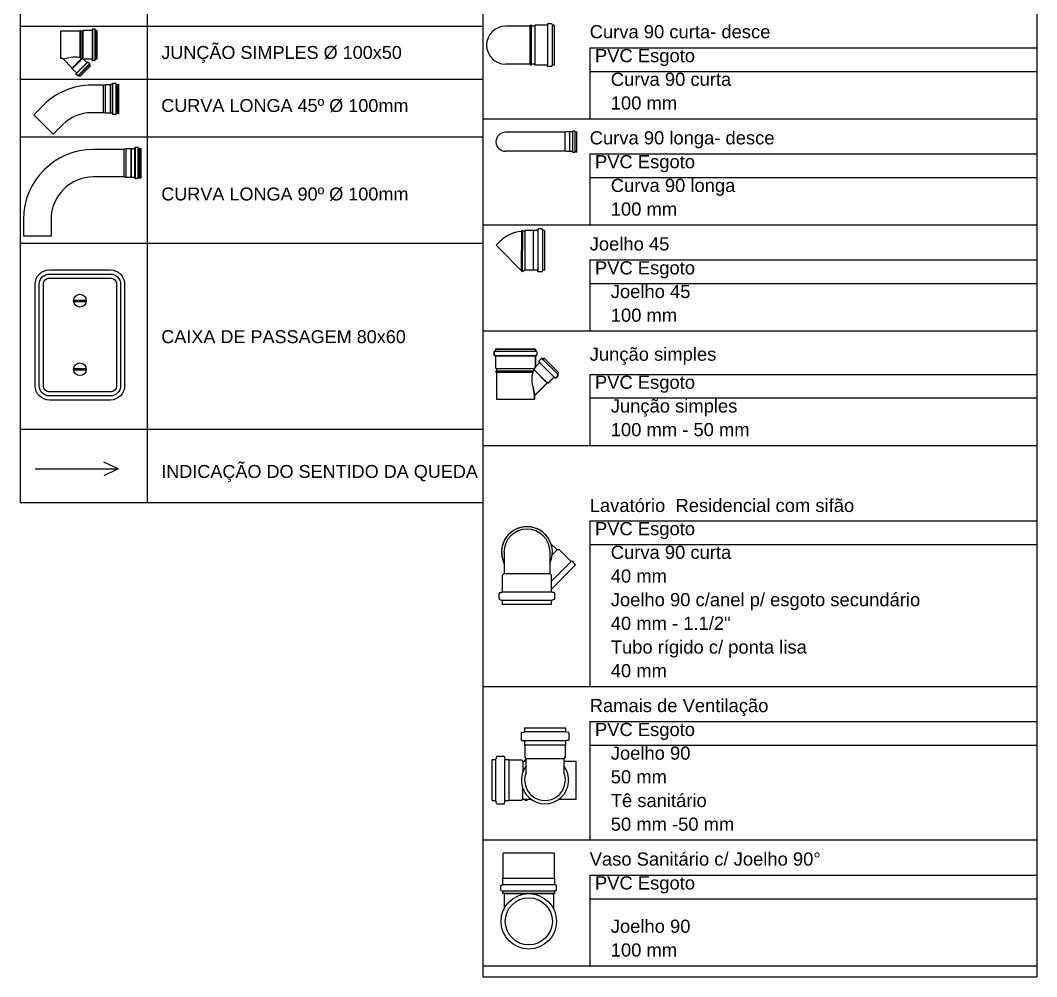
# Model space of a CAD drawing. Header units: inches. Extents: x -27 to 114, y -35 to 60.
# Drawn here: x 95.51 to 113.51, y 33.4 to 50.33 of the extents above; entities that cross this region are included whole.
import ezdxf
from ezdxf.enums import TextEntityAlignment as Align

# ---------------------------------------------------------------- set-up
doc = ezdxf.new("R2010")
doc.units = ezdxf.units.IN
doc.header["$LTSCALE"] = 10
doc.header["$MEASUREMENT"] = 0
doc.layers.add('TIGRECAD', color=7, linetype='Continuous')
doc.layers.add('TINTERNO', color=9, linetype='Continuous')
doc.layers.add('xtexto', color=7, linetype='Continuous', lineweight=20)
doc.styles.add('Arial', font='arial.ttf')

# ---------------------------------------------------------------- blocks, each defined once
blk = doc.blocks.new('jsn1050p')
at = {"layer": 'TIGRECAD'}
for p, q in [((78, 50.8), (6, 50.8)), ((78, 50.8), (78.1, 52.3)), ((78, -46.9), (78, 50.8)), ((78.1, -46.9), (78.1, 52.3)), ((81.1, 52.3), (78.1, 52.3)), ((81.1, -47.9), (81.1, 52.3)), ((81.2, 50.8), (81.1, 52.3)), ((81.2, -48), (81.2, 50.8)), ((87.4, 50.8), (81.2, 50.8)), ((89.8, 53.2), (87.4, 50.8)), ((89.8, -51.8), (89.8, 53.2)), ((121.7, 53.2), (89.8, 53.2)), ((122.9, 56.7), (122.7, 54.2)), ((133.3, 57.6), (123.9, 57.6)), ((123.9, 56.6), (123.9, -56.7)), ((133.3, 56.6), (133.3, -56.7)), ((134.3, 56.9), (135.1, 54)), ((140.5, 53.2), (136.1, 53.2)), ((140.5, 53.2), (140.5, -53.3)), ((14.9, -50.8), (6, -50.8)), ((49.6, -85.4), (14.9, -50.8)), ((49.6, -88.3), (87.3, -50.5)), ((106.9, -63.4), (63.4, -106.9)), ((113.6, -70.1), (70.1, -113.6)), ((103.4, -64.8), (93.6, -55)), ((121.7, -53.3), (94.3, -53.3)), ((106.8, -63.1), (104.8, -64.8)), ((114.4, -69.4), (108.2, -63.2)), ((114.5, -70.6), (113, -73.3)), ((116.2, -77.5), (113.1, -74.5)), ((122.9, -56.7), (122.7, -54.2)), ((133.3, -57.7), (123.9, -57.7)), ((134.3, -56.9), (135.1, -54)), ((140.5, -53.3), (136.1, -53.3)), ((49.6, -88.3), (49.6, -85.4)), ((64.8, -103.4), (49.6, -88.3)), ((63.1, -106.8), (64.8, -104.8)), ((69.4, -114.4), (63.2, -108.2)), ((116.2, -77.5), (77.5, -116.2)), ((70.6, -114.5), (73.3, -113)), ((77.5, -116.2), (74.5, -113.1))]:
    blk.add_line(p, q, dxfattribs=at)
blk.add_lwpolyline([(15.8, -51.2, -0.013476), (38.9, -47.1, -0.106485), (67.2, -44.2, -0.09207), (93.5, -53.8, -0.112954)], format="xyb", dxfattribs=at)
for centre, start, end in [((121.7, 54.2), 270, 355), ((123.9, 56.6), 90, 175), ((133.3, 56.6), 15, 90), ((136.1, 54.2), 195, 270), ((14.9, -51.8), 34.2682, 90), ((94.3, -54.3), 90, 225), ((104.1, -64.1), 225, 310), ((107.4, -63.9), 45, 130), ((113.8, -73.8), 150, 225), ((113.6, -70.1), 330, 45), ((121.7, -54.3), 5, 90), ((123.9, -56.7), 185, 270), ((133.3, -56.7), 270, 345), ((136.1, -54.3), 90, 165), ((63.9, -107.4), 140, 225), ((64.1, -104.1), 320, 45), ((70.1, -113.6), 225, 300), ((73.8, -113.8), 45, 120)]:
    blk.add_arc(centre, 1, start, end, dxfattribs=at)
at = {"layer": 'TINTERNO'}
for p, q in [((6, 50.8), (6, -50.8)), ((87.4, -50.6), (87.4, 50.8)), ((122.6, 53.2), (122.6, -53.3)), ((135.3, 53.2), (135.3, -53.3)), ((85.3, -49.6), (49.6, -85.4)), ((104.1, -65.4), (65.4, -104.1)), ((112.6, -73.9), (73.9, -112.6))]:
    blk.add_line(p, q, dxfattribs=at)
blk = doc.blocks.new('l4n100p')
at = {"layer": 'TIGRECAD'}
for p, q in [((126.3, 50.8), (82.8, 50.8)), ((133, 52.6), (126.3, 50.8)), ((152.1, 52.6), (133, 52.6)), ((133, 52.6), (133, -52.6)), ((153, 52.8), (152.1, 52.6)), ((160, 52.8), (153, 52.8)), ((153, 52.8), (153, -52.9)), ((161, 56.2), (161, -56.3)), ((172.1, 57.2), (162, 57.2)), ((173.1, 56.2), (173.1, -56.3)), ((178, 52.8), (174.1, 52.8)), ((178, 52.8), (182.1, 55.2)), ((178, 52.8), (178, -52.9)), ((183, 53.7), (182.1, 55.2)), ((183, 53.7), (183, -53.7)), ((-94.5, -22.7), (-130, -58.1)), ((126.3, -50.8), (82.8, -50.8)), ((133, -52.6), (126.3, -50.8)), ((152.1, -52.6), (133, -52.6)), ((153, -52.9), (152.1, -52.6)), ((160, -52.9), (153, -52.9)), ((172.1, -57.3), (162, -57.3)), ((178, -52.9), (174.1, -52.9)), ((178, -52.9), (182.1, -55.2)), ((183, -53.7), (182.1, -55.2)), ((-22.7, -94.5), (-58.1, -130))]:
    blk.add_line(p, q, dxfattribs=at)
for centre, radius, start, end in [((82.8, -200), 250.8, 90, 135), ((160, 53.8), 1, 270, 0), ((162, 56.2), 1, 90, 180), ((172.1, 56.2), 1, 0, 90), ((174.1, 53.8), 1, 180, 270), ((82.8, -200), 149.2, 90, 135), ((160, -53.9), 1, 0, 90), ((162, -56.3), 1, 180, 270), ((172.1, -56.3), 1, 270, 0), ((174.1, -53.9), 1, 90, 180)]:
    blk.add_arc(centre, radius, start, end, dxfattribs=at)
at = {"layer": 'TINTERNO'}
for p, q in [((126.3, 50.8), (126.3, -50.8)), ((152.1, 52.6), (152.1, -52.6)), ((182.1, 55.2), (182.1, -55.2)), ((-58.1, -130), (-130, -58.1))]:
    blk.add_line(p, q, dxfattribs=at)
blk = doc.blocks.new('l9n100p')
at = {"layer": 'TIGRECAD'}
for p, q in [((320, 50.8), (208, 50.8)), ((326.8, 52.6), (320, 50.8)), ((320, 50.8), (320, -50.8)), ((345.8, 52.6), (326.8, 52.6)), ((326.8, 52.6), (326.8, -52.6)), ((346.8, 52.9), (345.8, 52.6)), ((358.6, 52.9), (346.8, 52.9)), ((346.8, 52.9), (346.8, -52.8)), ((359.8, 56.3), (359.6, 53.8)), ((371.2, 57.3), (360.8, 57.3)), ((360.8, 56.3), (360.8, -56.2)), ((371.2, 56.3), (371.2, -56.2)), ((372.2, 56.3), (372.4, 53.8)), ((376.5, 52.9), (373.4, 52.9)), ((376.5, 52.9), (381.1, 55.5)), ((376.5, 52.9), (376.5, -52.8)), ((382, 53.9), (381.1, 55.5)), ((382, 53.9), (382, -53.9)), ((320, -50.8), (208, -50.8)), ((326.8, -52.6), (320, -50.8)), ((345.8, -52.6), (326.8, -52.6)), ((346.8, -52.8), (345.8, -52.6)), ((358.6, -52.8), (346.8, -52.8)), ((359.8, -56.3), (359.6, -53.8)), ((371.2, -57.2), (360.8, -57.2)), ((372.2, -56.3), (372.4, -53.8)), ((376.5, -52.8), (373.4, -52.8)), ((376.5, -52.8), (381.1, -55.5)), ((382, -53.9), (381.1, -55.5)), ((-50.8, -208), (-50.8, -269)), ((50.8, -208), (50.8, -269))]:
    blk.add_line(p, q, dxfattribs=at)
for centre, radius, start, end in [((208, -208), 258.8, 90, 180), ((358.6, 53.9), 1, 270, 355), ((360.8, 56.3), 1, 90, 175), ((371.2, 56.3), 1, 5, 90), ((373.4, 53.9), 1, 185, 270), ((208, -208), 157.2, 90, 180), ((358.6, -53.8), 1, 5, 90), ((360.8, -56.2), 1, 185, 270), ((371.2, -56.2), 1, 270, 355), ((373.4, -53.8), 1, 90, 175)]:
    blk.add_arc(centre, radius, start, end, dxfattribs=at)
at = {"layer": 'TINTERNO'}
for p, q in [((345.8, 52.6), (345.8, -52.6)), ((359.5, 52.9), (359.5, -52.8)), ((372.5, 52.9), (372.5, -52.8)), ((381.1, 55.5), (381.1, -55.5)), ((50.8, -269), (-50.8, -269))]:
    blk.add_line(p, q, dxfattribs=at)

msp = doc.modelspace()

# ---------------------------------------------------------------- linework, layer by layer
at = {"color": 4, "lineweight": -2}
for p, q in [((95.509, 60.353), (95.509, 41.794)), ((103.703, 60.353), (103.703, 36.563)), ((103.703, 58.62), (103.703, 34.83)), ((95.509, 41.794), (103.703, 41.794))]:
    msp.add_line(p, q, dxfattribs=at)
at = {"lineweight": -2}
for p, q in [((103.703, 60.353), (103.703, 33.397)), ((113.514, 60.353), (113.514, 33.397)), ((97.756, 59.659), (97.756, 41.794)), ((97.756, 59.629), (97.756, 41.794)), ((95.509, 50.232), (103.703, 50.232)), ((105.596, 49.85), (113.514, 49.85)), ((105.596, 49.85), (105.596, 48.592)), ((105.596, 49.431), (113.514, 49.431)), ((95.509, 49.293), (103.703, 49.293)), ((103.703, 48.592), (113.514, 48.592)), ((95.519, 48.272), (103.703, 48.272)), ((105.596, 47.971), (113.514, 47.971)), ((105.596, 47.971), (105.596, 46.713)), ((105.596, 47.551), (113.514, 47.551)), ((103.703, 46.713), (113.514, 46.713)), ((95.519, 46.388), (103.703, 46.388)), ((105.596, 46.091), (113.514, 46.091)), ((105.596, 46.091), (105.596, 44.833)), ((105.596, 45.672), (113.514, 45.672)), ((103.703, 44.833), (113.514, 44.833)), ((105.596, 44.065), (113.514, 44.065)), ((105.596, 44.065), (105.596, 42.807)), ((105.596, 43.646), (113.514, 43.646)), ((95.519, 43.091), (103.703, 43.091)), ((103.703, 42.807), (113.514, 42.807)), ((105.596, 41.472), (113.514, 41.472)), ((105.596, 41.472), (105.596, 38.537)), ((105.596, 41.053), (113.514, 41.053)), ((103.703, 38.537), (113.514, 38.537)), ((105.596, 37.915), (113.514, 37.915)), ((105.596, 37.915), (105.596, 35.819)), ((105.596, 37.496), (113.514, 37.496)), ((103.703, 35.819), (113.514, 35.819)), ((105.596, 35.197), (105.596, 33.591)), ((105.596, 35.197), (113.514, 35.197)), ((105.596, 34.778), (113.514, 34.778)), ((103.703, 33.591), (113.514, 33.591)), ((103.703, 33.397), (113.514, 33.397))]:
    msp.add_line(p, q, dxfattribs=at)
at = {"color": 0, "lineweight": -2}
for p, q in [((97.245, 42.39), (96.986, 42.511)), ((95.775, 42.39), (97.245, 42.39)), ((97.245, 42.39), (96.986, 42.269))]:
    msp.add_line(p, q, dxfattribs=at)
at = {"layer": 'TIGRECAD', "lineweight": -2}
for p, q in [((104.542, 50.232), (104.545, 50.252)), ((104.565, 50.252), (104.545, 50.252)), ((104.565, 49.539), (104.565, 50.252)), ((104.631, 50.249), (104.614, 50.232)), ((104.631, 49.542), (104.631, 50.249)), ((104.842, 50.249), (104.631, 50.249)), ((104.848, 50.268), (104.848, 50.252)), ((104.848, 50.249), (104.848, 49.542)), ((104.918, 50.275), (104.855, 50.275)), ((104.924, 50.272), (104.931, 50.252)), ((104.931, 50.249), (104.931, 49.542)), ((104.967, 50.249), (104.938, 50.249)), ((104.967, 50.249), (104.967, 49.542)), ((104.542, 50.232), (104.103, 50.232)), ((104.542, 49.559), (104.542, 50.232)), ((104.614, 50.232), (104.565, 50.232)), ((104.542, 49.559), (104.103, 49.559)), ((104.545, 49.539), (104.542, 49.559)), ((104.565, 49.539), (104.545, 49.539)), ((104.614, 49.559), (104.565, 49.559)), ((104.631, 49.542), (104.614, 49.559)), ((104.842, 49.542), (104.631, 49.542)), ((104.848, 49.523), (104.848, 49.539)), ((104.918, 49.516), (104.855, 49.516)), ((104.924, 49.519), (104.931, 49.539)), ((104.967, 49.542), (104.938, 49.542)), ((105.159, 48.353), (104.103, 48.353)), ((105.182, 48.358), (105.159, 48.353)), ((105.159, 48.016), (105.159, 48.353)), ((105.244, 48.358), (105.182, 48.358)), ((105.248, 48.359), (105.244, 48.358)), ((105.244, 48.011), (105.244, 48.358)), ((105.286, 48.359), (105.248, 48.359)), ((105.291, 48.371), (105.289, 48.363)), ((105.289, 48.359), (105.289, 48.009)), ((105.327, 48.372), (105.294, 48.372)), ((105.33, 48.371), (105.332, 48.363)), ((105.332, 48.359), (105.332, 48.009)), ((105.345, 48.359), (105.335, 48.359)), ((105.345, 48.359), (105.36, 48.368)), ((105.363, 48.363), (105.36, 48.368)), ((105.363, 48.363), (105.363, 48.006)), ((105.159, 48.016), (104.103, 48.016)), ((105.182, 48.011), (105.159, 48.016)), ((105.244, 48.011), (105.182, 48.011)), ((105.248, 48.009), (105.244, 48.011)), ((105.286, 48.009), (105.248, 48.009)), ((105.291, 47.998), (105.289, 48.006)), ((105.327, 47.996), (105.294, 47.996)), ((105.33, 47.998), (105.332, 48.006)), ((105.345, 48.009), (105.335, 48.009)), ((105.345, 48.009), (105.36, 48.001)), ((105.363, 48.006), (105.36, 48.001)), ((104.678, 46.634), (104.678, 46.618)), ((104.748, 46.641), (104.685, 46.641)), ((104.754, 46.637), (104.761, 46.618)), ((104.385, 46.608), (104.385, 46.261)), ((104.385, 46.598), (104.385, 46.608)), ((104.405, 46.608), (104.385, 46.608)), ((104.405, 46.608), (104.405, 46.261)), ((104.405, 46.598), (104.405, 46.608)), ((104.405, 46.598), (104.405, 46.261)), ((104.444, 46.598), (104.405, 46.598)), ((104.461, 46.611), (104.444, 46.598)), ((104.444, 46.598), (104.444, 45.915)), ((104.589, 46.611), (104.461, 46.611)), ((104.593, 46.614), (104.589, 46.611)), ((104.593, 46.614), (104.593, 45.908)), ((104.672, 46.614), (104.593, 46.614)), ((104.678, 46.614), (104.678, 45.908)), ((104.761, 46.614), (104.761, 45.908)), ((104.797, 46.614), (104.768, 46.614)), ((104.797, 46.614), (104.797, 45.908)), ((103.995, 46.413), (103.936, 46.35)), ((104.408, 45.878), (103.936, 46.35)), ((104.385, 45.902), (104.385, 46.261)), ((104.405, 45.892), (104.405, 46.261)), ((104.405, 45.908), (104.405, 46.261)), ((104.444, 45.911), (104.408, 45.878)), ((104.461, 45.911), (104.457, 45.911)), ((104.589, 45.911), (104.461, 45.911)), ((104.593, 45.908), (104.589, 45.911)), ((104.672, 45.908), (104.593, 45.908)), ((104.678, 45.888), (104.678, 45.905)), ((104.748, 45.882), (104.685, 45.882)), ((104.754, 45.885), (104.761, 45.905)), ((104.797, 45.908), (104.768, 45.908)), ((103.904, 44.472), (103.924, 44.478)), ((103.904, 44.472), (103.924, 44.475)), ((103.927, 44.515), (104.63, 44.515)), ((103.927, 44.515), (103.927, 44.485)), ((103.927, 44.511), (104.633, 44.511)), ((103.927, 44.511), (103.927, 44.482)), ((103.927, 44.478), (104.633, 44.478)), ((103.927, 44.478), (104.63, 44.478)), ((104.28, 44.511), (104.28, 44.511)), ((104.63, 44.515), (104.63, 44.485)), ((104.633, 44.511), (104.633, 44.482)), ((104.653, 44.472), (104.633, 44.478)), ((104.656, 44.472), (104.636, 44.475)), ((103.897, 44.465), (103.897, 44.403)), ((103.901, 44.465), (103.901, 44.403)), ((103.904, 44.396), (103.92, 44.396)), ((103.907, 44.396), (103.924, 44.393)), ((103.927, 44.396), (104.63, 44.396)), ((103.927, 44.393), (104.633, 44.393)), ((103.927, 44.389), (103.927, 44.178)), ((103.927, 44.386), (103.927, 44.178)), ((104.63, 44.389), (104.63, 44.208)), ((104.633, 44.386), (104.633, 44.208)), ((104.653, 44.396), (104.636, 44.393)), ((104.653, 44.396), (104.636, 44.396)), ((104.66, 44.465), (104.66, 44.403)), ((104.66, 44.465), (104.66, 44.403)), ((104.739, 44.34), (104.696, 44.297)), ((104.735, 44.34), (104.696, 44.3)), ((104.745, 44.343), (104.762, 44.33)), ((104.745, 44.34), (104.765, 44.33)), ((104.765, 44.33), (105.023, 44.073)), ((104.792, 44.353), (104.768, 44.333)), ((104.768, 44.327), (105.023, 44.073)), ((104.792, 44.35), (104.772, 44.33)), ((104.792, 44.353), (105.046, 44.099)), ((104.792, 44.35), (105.046, 44.096)), ((103.927, 44.178), (103.943, 44.162)), ((103.927, 44.178), (103.943, 44.162)), ((103.943, 44.122), (103.934, 44.122)), ((103.934, 44.122), (103.934, 44.102)), ((103.943, 44.119), (103.934, 44.119)), ((103.934, 44.119), (103.934, 44.099)), ((104.613, 44.162), (103.943, 44.162)), ((104.613, 44.162), (103.943, 44.162)), ((103.943, 44.162), (103.943, 44.119)), ((103.943, 44.162), (103.943, 44.122)), ((104.594, 44.122), (103.943, 44.122)), ((104.597, 44.119), (103.943, 44.119)), ((104.607, 44.148), (104.844, 43.911)), ((104.607, 44.148), (104.841, 43.914)), ((104.706, 44.267), (104.64, 44.205)), ((104.709, 44.267), (104.643, 44.201)), ((104.696, 44.29), (104.709, 44.277)), ((104.696, 44.29), (104.706, 44.277)), ((104.709, 44.274), (104.966, 44.016)), ((104.712, 44.271), (104.966, 44.016)), ((103.943, 44.099), (103.934, 44.102)), ((103.943, 44.099), (103.934, 44.099)), ((104.59, 44.099), (103.943, 44.099)), ((104.587, 44.099), (103.943, 44.099)), ((103.943, 44.099), (103.943, 43.624)), ((103.943, 44.099), (103.943, 43.627)), ((104.96, 44.013), (104.861, 43.914)), ((104.963, 44.013), (104.864, 43.911)), ((104.983, 44.003), (104.97, 44.013)), ((104.986, 44), (104.973, 44.013)), ((105.036, 44.043), (104.993, 44)), ((105.032, 44.043), (104.993, 44.003)), ((105.036, 44.053), (105.023, 44.069)), ((105.046, 44.099), (105.026, 44.076)), ((105.046, 44.096), (105.026, 44.076)), ((105.036, 44.049), (105.026, 44.069)), ((104.841, 43.914), (104.613, 43.683)), ((104.844, 43.911), (104.617, 43.683)), ((104.861, 43.914), (104.841, 43.914)), ((104.864, 43.911), (104.844, 43.911)), ((103.943, 43.627), (104.613, 43.627)), ((103.943, 43.624), (104.617, 43.624)), ((104.613, 43.683), (104.613, 43.627)), ((104.617, 43.683), (104.617, 43.624)), ((104.91, 41.065), (105.019, 40.956)), ((104.079, 40.916), (104.079, 40.718)), ((104.89, 40.916), (104.89, 40.718)), ((105.019, 40.956), (104.93, 40.867)), ((105.059, 40.956), (105.019, 40.956)), ((105.267, 40.748), (105.059, 40.956)), ((104.079, 40.718), (104.079, 40.54)), ((104.89, 40.718), (104.89, 40.54)), ((105.267, 40.748), (104.92, 40.401)), ((105.296, 40.748), (105.267, 40.748)), ((105.346, 40.689), (105.296, 40.748)), ((104.049, 40.51), (104.079, 40.54)), ((104.079, 40.54), (104.89, 40.54)), ((104.92, 40.51), (104.89, 40.54)), ((105.346, 40.689), (104.92, 40.263)), ((104.049, 40.223), (104.049, 40.51)), ((104.92, 40.223), (104.92, 40.51)), ((103.99, 40.095), (103.99, 40.184)), ((104.009, 40.203), (104.029, 40.203)), ((104.049, 40.213), (104.92, 40.213)), ((104.96, 40.203), (104.94, 40.203)), ((104.98, 40.095), (104.98, 40.184)), ((103.999, 40.075), (104.029, 40.065)), ((104.049, 40.065), (104.92, 40.065)), ((104.049, 39.986), (104.049, 40.045)), ((104.92, 39.986), (104.049, 39.986)), ((104.92, 39.986), (104.92, 40.045)), ((104.96, 40.075), (104.93, 40.065)), ((104.381, 37.711), (104.381, 37.592)), ((104.395, 37.724), (104.434, 37.73)), ((104.441, 37.803), (105.167, 37.803)), ((104.441, 37.803), (104.441, 37.744)), ((104.441, 37.737), (105.167, 37.737)), ((105.167, 37.803), (105.167, 37.744)), ((105.213, 37.724), (105.173, 37.73)), ((105.226, 37.711), (105.226, 37.592)), ((104.395, 37.579), (104.428, 37.579)), ((104.441, 37.579), (105.167, 37.579)), ((104.441, 37.565), (104.441, 37.499)), ((105.167, 37.499), (104.441, 37.499)), ((104.441, 37.499), (104.447, 37.499)), ((104.447, 37.499), (104.447, 37.282)), ((105.16, 37.499), (105.16, 37.282)), ((105.167, 37.499), (105.16, 37.499)), ((105.167, 37.565), (105.167, 37.499)), ((105.213, 37.579), (105.18, 37.579)), ((103.946, 37.288), (103.933, 37.249)), ((103.959, 37.301), (104.071, 37.301)), ((104.084, 37.288), (104.091, 37.255)), ((104.447, 37.282), (104.467, 37.255)), ((105.16, 37.282), (105.14, 37.255)), ((103.867, 37.242), (103.919, 37.242)), ((103.867, 36.516), (103.867, 37.242)), ((103.933, 36.516), (103.933, 37.242)), ((104.091, 36.516), (104.091, 37.242)), ((104.104, 37.242), (104.164, 37.242)), ((104.164, 37.242), (104.17, 37.235)), ((104.17, 37.235), (104.388, 37.235)), ((104.17, 36.523), (104.17, 37.235)), ((104.388, 37.235), (104.414, 37.216)), ((104.414, 37.216), (104.467, 37.216)), ((104.414, 37.216), (104.414, 37.031)), ((104.447, 37.216), (104.447, 37.235)), ((104.447, 37.235), (104.467, 37.235)), ((105.14, 37.255), (104.467, 37.255)), ((104.467, 37.255), (104.467, 37.018)), ((105.14, 37.255), (105.14, 37.018)), ((105.14, 37.216), (105.358, 37.216)), ((105.358, 36.542), (105.358, 37.216)), ((104.414, 36.542), (104.414, 36.727)), ((103.867, 36.516), (103.919, 36.516)), ((103.946, 36.47), (103.933, 36.509)), ((103.959, 36.457), (104.071, 36.457)), ((104.084, 36.47), (104.091, 36.503)), ((104.104, 36.516), (104.164, 36.516)), ((104.164, 36.516), (104.17, 36.523)), ((104.17, 36.523), (104.388, 36.523)), ((104.388, 36.523), (104.414, 36.542)), ((104.414, 36.542), (104.553, 36.542)), ((104.447, 36.542), (104.447, 36.523)), ((104.447, 36.523), (104.487, 36.523)), ((104.487, 36.542), (104.487, 36.523)), ((105.055, 36.542), (105.358, 36.542)), ((104.971, 35.587), (104.062, 35.587)), ((104.062, 35.136), (104.062, 35.587)), ((104.971, 35.136), (104.971, 35.587)), ((104.976, 35.136), (104.058, 35.136)), ((104.058, 35.136), (104.062, 35.136)), ((104.058, 35.033), (104.058, 35.136)), ((104.976, 35.136), (104.971, 35.136)), ((104.976, 35.033), (104.976, 35.136)), ((104.023, 34.93), (104.023, 35.012)), ((104.032, 35.02), (104.053, 35.025)), ((104.976, 35.025), (104.058, 35.025)), ((105.001, 35.02), (104.98, 35.025)), ((105.01, 34.93), (105.01, 35.012)), ((104.028, 34.922), (104.053, 34.917)), ((104.976, 34.913), (104.058, 34.913)), ((104.058, 34.87), (104.058, 34.909)), ((104.976, 34.87), (104.058, 34.87)), ((104.079, 34.87), (104.079, 34.604)), ((104.079, 34.87), (104.954, 34.87)), ((104.954, 34.87), (104.954, 34.604)), ((104.976, 34.87), (104.976, 34.909)), ((105.006, 34.922), (104.98, 34.917))]:
    msp.add_line(p, q, dxfattribs=at)
at = {"layer": 'TIGRECAD', "color": 0, "linetype": 'Continuous', "lineweight": -2}
for p, q in [((96.453, 45.381), (96.677, 45.381)), ((96.453, 45.356), (96.677, 45.356)), ((96.453, 44.167), (96.677, 44.167)), ((96.453, 44.142), (96.677, 44.142))]:
    msp.add_line(p, q, dxfattribs=at)
for points in [[(97.105, 43.61), (96.025, 43.61, -0.414214), (95.773, 43.862), (95.773, 45.662, -0.414214), (96.025, 45.914), (97.105, 45.914, -0.414214), (97.357, 45.662), (97.357, 43.862, -0.414214)], [(97.105, 43.754), (96.025, 43.754, -0.414214), (95.917, 43.862), (95.917, 45.662, -0.414214), (96.025, 45.77), (97.105, 45.77, -0.414214), (97.213, 45.662), (97.213, 43.862, -0.414214)]]:
    msp.add_lwpolyline(points, format="xyb", close=True, dxfattribs=at)
at = {"layer": 'TIGRECAD', "linetype": 'Continuous', "lineweight": -2}
msp.add_lwpolyline([(97.105, 43.682), (96.025, 43.682, -0.414214), (95.845, 43.862), (95.845, 45.662, -0.414214), (96.025, 45.842), (97.105, 45.842, -0.414214), (97.285, 45.662), (97.285, 43.862, -0.414214)], format="xyb", close=True, dxfattribs=at)
at = {"layer": 'TIGRECAD', "color": 0, "linetype": 'Continuous', "lineweight": -2}
for centre in [(96.565, 45.369), (96.565, 44.155)]:
    msp.add_circle(centre, 0.113, dxfattribs=at)
at = {"layer": 'TIGRECAD', "lineweight": -2}
for radius in [0.491, 0.417]:
    msp.add_circle((104.517, 34.377), radius, dxfattribs=at)
for centre, radius, start, end in [((104.842, 50.255), 0.0066, 270, 355), ((104.855, 50.268), 0.0066, 90, 175), ((104.918, 50.268), 0.0066, 15, 90), ((104.938, 50.255), 0.0066, 195, 270), ((104.103, 49.895), 0.335, 90, 270), ((104.842, 49.536), 0.0066, 5, 90), ((104.855, 49.523), 0.0066, 185, 270), ((104.918, 49.523), 0.0066, 270, 345), ((104.938, 49.536), 0.0066, 90, 165), ((104.103, 48.184), 0.168, 90, 270), ((105.286, 48.363), 0.0033, 270, 355), ((105.294, 48.371), 0.0033, 90, 175), ((105.327, 48.371), 0.0033, 5, 90), ((105.335, 48.363), 0.0033, 185, 270), ((105.286, 48.006), 0.0033, 5, 90), ((105.294, 47.998), 0.0033, 185, 270), ((105.327, 47.998), 0.0033, 270, 355), ((105.335, 48.006), 0.0033, 90, 175), ((104.685, 46.634), 0.0066, 90, 175), ((104.748, 46.634), 0.0066, 15, 90), ((104.451, 45.958), 0.642, 96.0987, 135), ((104.672, 46.621), 0.0066, 270, 355), ((104.768, 46.621), 0.0066, 195, 270), ((104.451, 45.905), 0.0099, 45, 135), ((104.672, 45.902), 0.0066, 5, 90), ((104.685, 45.888), 0.0066, 185, 270), ((104.748, 45.888), 0.0066, 270, 345), ((104.768, 45.902), 0.0066, 90, 165), ((103.92, 44.485), 0.0066, 285, 0), ((103.92, 44.482), 0.0066, 285, 0), ((104.636, 44.485), 0.0066, 180, 255), ((104.64, 44.482), 0.0066, 180, 255), ((103.904, 44.465), 0.0066, 105, 180), ((103.904, 44.403), 0.0066, 180, 265), ((103.907, 44.465), 0.0066, 105, 180), ((103.907, 44.403), 0.0066, 180, 265), ((103.92, 44.389), 0.0066, 0, 85), ((103.92, 44.386), 0.0066, 0, 85), ((104.636, 44.389), 0.0066, 95, 180), ((104.64, 44.386), 0.0066, 95, 180), ((104.653, 44.403), 0.0066, 275, 0), ((104.653, 44.403), 0.0066, 275, 0), ((104.653, 44.465), 0.0066, 0, 75), ((104.653, 44.465), 0.0066, 0, 75), ((104.699, 44.294), 0.0066, 135, 220), ((104.702, 44.294), 0.0066, 135, 220), ((104.742, 44.337), 0.0066, 60, 135), ((104.742, 44.333), 0.0066, 60, 135), ((104.765, 44.337), 0.0066, 240, 315), ((104.768, 44.337), 0.0066, 240, 315), ((105.069, 43.947), 0.505, 149.5076, 170.5491), ((105.069, 43.944), 0.505, 149.5076, 170.5491), ((104.636, 44.208), 0.0066, 180, 315), ((104.64, 44.208), 0.0066, 180, 315), ((104.702, 44.274), 0.0066, 315, 40), ((104.702, 44.271), 0.0066, 315, 40), ((105.013, 43.98), 0.445, 173.5546, 197.8674), ((105.013, 43.977), 0.445, 173.5546, 197.8674), ((104.966, 44.01), 0.0066, 50, 135), ((104.966, 44.007), 0.0066, 50, 135), ((104.986, 44.007), 0.0066, 230, 315), ((104.99, 44.007), 0.0066, 230, 315), ((105.029, 44.073), 0.0066, 135, 210), ((105.032, 44.073), 0.0066, 135, 210), ((105.029, 44.049), 0.0066, 315, 30), ((105.029, 44.046), 0.0066, 315, 30), ((107.438, 44.277), 2.882, 188.6432, 191.7315), ((107.441, 44.274), 2.882, 188.6432, 191.7315), ((104.62, 43.683), 0.0066, 124.2682, 180), ((104.623, 43.683), 0.0066, 124.2682, 180), ((104.485, 40.916), 0.451, 19.6232, 205.3768), ((104.485, 40.916), 0.451, 334.6232, 205.3768), ((104.485, 40.916), 0.408, 0, 180), ((104.009, 40.184), 0.0198, 95, 180), ((104.029, 40.223), 0.0198, 275, 0), ((104.94, 40.223), 0.0198, 180, 265), ((104.96, 40.184), 0.0198, 0, 85), ((104.009, 40.095), 0.0198, 180, 255), ((104.029, 40.045), 0.0198, 0, 75), ((104.94, 40.045), 0.0198, 105, 180), ((104.96, 40.095), 0.0198, 285, 0), ((104.395, 37.711), 0.0132, 105, 180), ((104.428, 37.744), 0.0132, 285, 0), ((105.18, 37.744), 0.0132, 180, 255), ((105.213, 37.711), 0.0132, 0, 75), ((104.395, 37.592), 0.0132, 180, 265), ((104.428, 37.565), 0.0132, 0, 85), ((105.18, 37.565), 0.0132, 95, 180), ((105.213, 37.592), 0.0132, 275, 0), ((103.959, 37.288), 0.0132, 90, 165), ((104.071, 37.288), 0.0132, 5, 90), ((103.919, 37.255), 0.0132, 270, 345), ((104.104, 37.255), 0.0132, 185, 270), ((104.804, 36.879), 0.42, 142.861, 37.1393), ((104.804, 36.879), 0.361, 157.953, 22.0474), ((103.919, 36.503), 0.0132, 15, 90), ((103.959, 36.47), 0.0132, 195, 270), ((104.071, 36.47), 0.0132, 270, 355), ((104.104, 36.503), 0.0132, 90, 175), ((104.032, 35.012), 0.00858, 95, 180), ((104.032, 34.93), 0.00858, 180, 255), ((104.049, 35.033), 0.00858, 275, 0), ((104.984, 35.033), 0.00858, 180, 265), ((105.001, 35.012), 0.00858, 0, 85), ((105.001, 34.93), 0.00858, 285, 0), ((104.049, 34.909), 0.00858, 0, 75), ((104.984, 34.909), 0.00858, 105, 180)]:
    msp.add_arc(centre, radius, start, end, dxfattribs=at)

# ---------------------------------------------------------------- block references
at = {"layer": 'TIGRECAD', "xscale": 0.004799999999704596, "yscale": 0.004799999999704596, "zscale": 0.004799999999704596}
for name, p in [('jsn1050p', (96.192, 49.9)), ('l4n100p', (96.372, 48.942)), ('l9n100p', (95.809, 47.806))]:
    msp.add_blockref(name, p, dxfattribs=at)

# ---------------------------------------------------------------- texts
at = {"layer": 'xtexto', "lineweight": -2, "style": 'Arial'}
for s, height, p in [('Curva 90 curta- desce', 0.23298, (105.596, 49.947)), ('PVC Esgoto', 0.233, (105.689, 49.524)), ('Curva 90 curta', 0.23298, (105.969, 49.105)), ('100 mm', 0.233, (105.969, 48.685)), ('Curva 90 longa- desce', 0.23298, (105.596, 48.068)), ('PVC Esgoto', 0.233, (105.689, 47.645)), ('Curva 90 longa', 0.23298, (105.969, 47.225)), ('100 mm', 0.233, (105.969, 46.806)), ('Joelho 45', 0.233, (105.596, 46.189)), ('PVC Esgoto', 0.233, (105.689, 45.765)), ('Joelho 45', 0.233, (105.969, 45.346)), ('100 mm', 0.233, (105.969, 44.927)), ('Junção simples', 0.23298, (105.596, 44.236)), ('PVC Esgoto', 0.233, (105.689, 43.739)), ('Junção simples', 0.23298, (105.969, 43.319)), ('100 mm - 50 mm', 0.23298, (105.969, 42.9)), ('Lavatório  Residencial com sifão', 0.23298, (105.596, 41.557)), ('PVC Esgoto', 0.233, (105.689, 41.146)), ('Curva 90 curta', 0.23298, (105.969, 40.727)), ('40 mm', 0.233, (105.969, 40.307)), ('Joelho 90 c/anel p/ esgoto secundário', 0.23298, (105.969, 39.888)), ('40 mm - 1.1/2"', 0.23298, (105.969, 39.469)), ('Tubo rígido c/ ponta lisa', 0.23298, (105.969, 39.049)), ('40 mm', 0.233, (105.969, 38.63)), ('Ramais de Ventilação', 0.23298, (105.596, 38.013)), ('PVC Esgoto', 0.233, (105.689, 37.589)), ('Joelho 90', 0.233, (105.969, 37.17)), ('50 mm', 0.233, (105.969, 36.751)), ('Tê sanitário', 0.23298, (105.969, 36.331)), ('50 mm -50 mm', 0.23298, (105.969, 35.912)), ('Vaso Sanitário c/ Joelho 90%%d', 0.23298, (105.596, 35.294)), ('PVC Esgoto', 0.233, (105.689, 34.871)), ('Joelho 90', 0.233, (105.969, 34.104)), ('100 mm', 0.233, (105.969, 33.684))]:
    msp.add_text(s, height=height, dxfattribs=at).set_placement(p, align=Align.BOTTOM_LEFT)
at = {"layer": 'xtexto', "linetype": 'Continuous', "lineweight": -2, "style": 'Arial'}
for s, p in [('JUNÇÃO SIMPLES Ø 100x50', (98.006, 49.583)), ('CURVA LONGA 45º Ø 100mm', (98.006, 48.643)), ('CURVA LONGA 90º Ø 100mm', (98.006, 47.076)), ('CAIXA DE PASSAGEM 80x60', (98.006, 44.549)), ('INDICAÇÃO DO SENTIDO DA QUEDA', (98.006, 42.162))]:
    msp.add_text(s, height=0.22874, dxfattribs=at).set_placement(p, align=Align.BOTTOM_LEFT)

doc.saveas('drawing.dxf')
